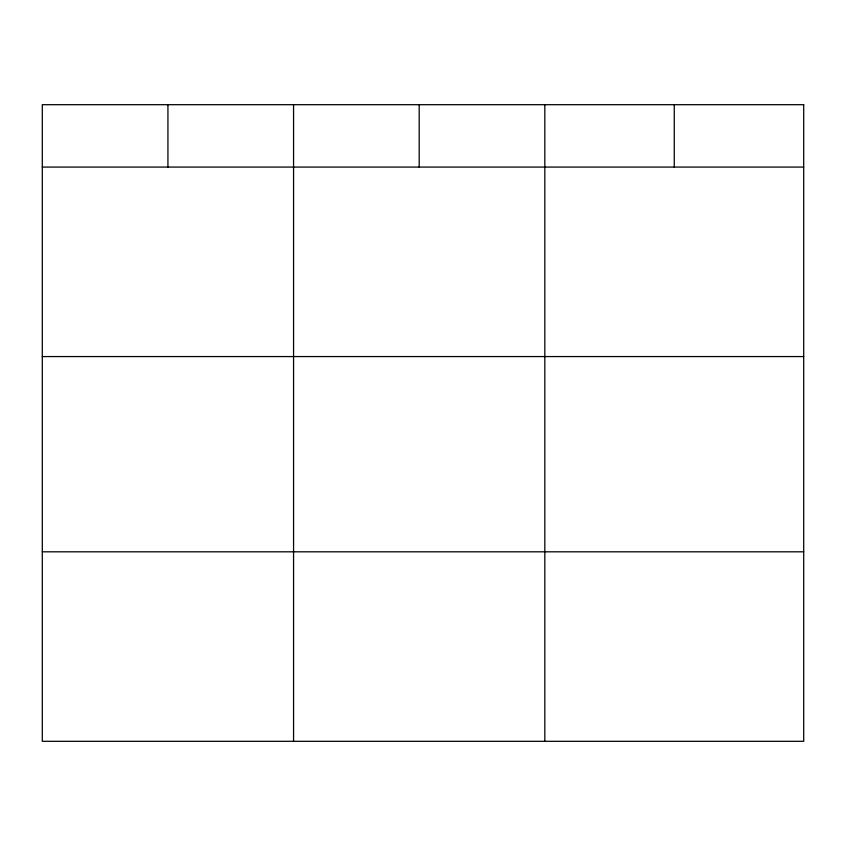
<?xml version="1.0" encoding="UTF-8"?>
<svg xmlns="http://www.w3.org/2000/svg" width="846" height="846" viewBox="0 0 846 846"><rect width="100%" height="100%" fill="white"/><g stroke="black" fill="none" stroke-linecap="round" stroke-linejoin="round"><path stroke-width="1.27" d="M42.3 167.074L803.7 167.074M42.3 356.568L803.7 356.568M42.3 551.814L803.7 551.814M674.262 104.693L674.262 167.074M544.824 104.693L544.824 741.308M419.193 104.693L419.193 167.074M293.562 104.693L293.562 741.308M167.931 104.693L167.931 167.074M803.7 104.693L42.3 104.693L42.3 741.308L803.7 741.308L803.7 104.693"/></g></svg>
